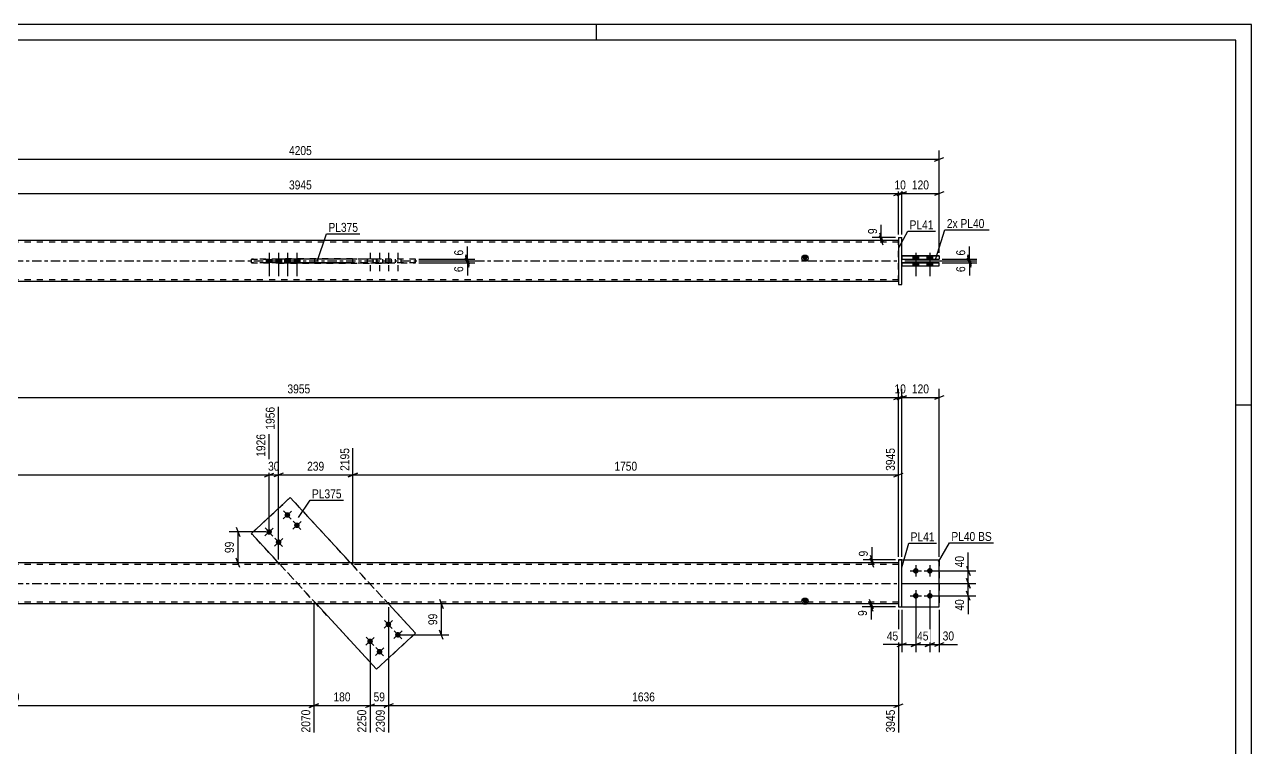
# Model space of a CAD drawing. Header units: millimetres. Extents: x 0 to 594, y 0 to 420.
# Drawn here: x 200.6 to 594, y 188.3 to 420 of the extents above; entities that cross this region are included whole.
import ezdxf

# ---------------------------------------------------------------- set-up
doc = ezdxf.new("R2010")
doc.units = ezdxf.units.MM
doc.linetypes.add('DXK_LINE_DOT2', pattern=[3.9198, 1.9599, -1.9599])
doc.linetypes.add('DXK_LINE_DOT3', pattern=[5.9187, 2.979, -0.9799, 0.9799, -0.9799])
doc.styles.add('Arial Narrow', font='ARIALN.TTF', dxfattribs={"height": 0.2})

# ---------------------------------------------------------------- blocks, each defined once
blk = doc.blocks.new('Unknown-582685345-1128')
at = {"color": 5, "linetype": 'Continuous'}
for p, q in [((594, 420), (0, 420)), ((384, 415), (384, 420)), ((594, 0), (594, 420)), ((589, 415), (5, 415)), ((589, 5), (589, 415)), ((594, 298), (589, 298))]:
    blk.add_line(p, q, dxfattribs=at)
blk = doc.blocks.new('Part-582685345-1681 - 1670')
at = {"color": 2, "linetype": 'Continuous'}
for p, q in [((285.79, 268.45), (273.3, 256.92)), ((285.79, 268.45), (285.79, 268.45)), ((305.11, 247.52), (285.79, 268.45)), ((281.98, 247.52), (273.3, 256.92)), ((273.3, 256.92), (273.3, 256.92)), ((313.47, 213.38), (294.15, 234.32)), ((325.96, 224.91), (317.28, 234.32)), ((313.47, 213.38), (325.96, 224.91)), ((325.96, 224.91), (325.96, 224.91)), ((313.47, 213.38), (313.47, 213.38))]:
    blk.add_line(p, q, dxfattribs=at)
at = {"color": 7, "linetype": 'DXK_LINE_DOT2'}
for p, q in [((273.3, 256.92), (285.79, 268.45)), ((325.96, 224.91), (285.79, 268.45)), ((313.47, 213.38), (273.3, 256.92)), ((294.15, 234.32), (281.98, 247.52)), ((317.28, 234.32), (305.11, 247.52)), ((325.96, 224.91), (313.47, 213.38))]:
    blk.add_line(p, q, dxfattribs=at)
blk = doc.blocks.new('Bolt-582685345-1673 - 1670')
at = {"linetype": 'Continuous'}
for points in [[(317.23, 228.64), (317.42, 228.62), (317.6, 228.56), (317.76, 228.47), (317.9, 228.34), (318.01, 228.19), (318.09, 228.02), (318.13, 227.83), (318.13, 227.65), (318.09, 227.46), (318.01, 227.29), (317.9, 227.14), (317.76, 227.01), (317.6, 226.92), (317.42, 226.86), (317.23, 226.84), (317.04, 226.86), (316.86, 226.92), (316.7, 227.01), (316.56, 227.14), (316.45, 227.29), (316.37, 227.46), (316.34, 227.65), (316.34, 227.83), (316.37, 228.02), (316.45, 228.19), (316.56, 228.34), (316.7, 228.47), (316.86, 228.56), (317.04, 228.62)], [(320.28, 225.33), (320.47, 225.31), (320.65, 225.25), (320.81, 225.16), (320.95, 225.03), (321.06, 224.88), (321.14, 224.71), (321.18, 224.53), (321.18, 224.34), (321.14, 224.15), (321.06, 223.98), (320.95, 223.83), (320.81, 223.7), (320.65, 223.61), (320.47, 223.55), (320.28, 223.53), (320.1, 223.55), (319.92, 223.61), (319.75, 223.7), (319.61, 223.83), (319.5, 223.98), (319.43, 224.15), (319.39, 224.34), (319.39, 224.53), (319.43, 224.71), (319.5, 224.88), (319.61, 225.03), (319.75, 225.16), (319.92, 225.25), (320.1, 225.31)], [(311.35, 223.21), (311.54, 223.19), (311.72, 223.14), (311.88, 223.04), (312.02, 222.92), (312.13, 222.76), (312.21, 222.59), (312.25, 222.41), (312.25, 222.22), (312.21, 222.04), (312.13, 221.86), (312.02, 221.71), (311.88, 221.59), (311.72, 221.49), (311.54, 221.43), (311.35, 221.41), (311.16, 221.43), (310.98, 221.49), (310.82, 221.59), (310.68, 221.71), (310.57, 221.86), (310.5, 222.04), (310.46, 222.22), (310.46, 222.41), (310.5, 222.59), (310.57, 222.76), (310.68, 222.92), (310.82, 223.04), (310.98, 223.14), (311.16, 223.19)], [(314.4, 219.91), (314.59, 219.89), (314.77, 219.83), (314.93, 219.74), (315.07, 219.61), (315.18, 219.46), (315.26, 219.29), (315.3, 219.1), (315.3, 218.91), (315.26, 218.73), (315.18, 218.56), (315.07, 218.4), (314.93, 218.28), (314.77, 218.18), (314.59, 218.13), (314.4, 218.11), (314.22, 218.13), (314.04, 218.18), (313.87, 218.28), (313.73, 218.4), (313.62, 218.56), (313.55, 218.73), (313.51, 218.91), (313.51, 219.1), (313.55, 219.29), (313.62, 219.46), (313.73, 219.61), (313.87, 219.74), (314.04, 219.83), (314.22, 219.89)]]:
    blk.add_hatch(color=1, dxfattribs=at).paths.add_polyline_path(points)
at = {"color": 1, "linetype": 'Continuous'}
for p, q in [((315.91, 226.52), (318.55, 228.96)), ((318.45, 226.42), (316.01, 229.06)), ((318.96, 223.21), (321.61, 225.65)), ((321.5, 223.11), (319.06, 225.75)), ((310.03, 221.09), (312.67, 223.54)), ((312.57, 220.99), (310.13, 223.64)), ((315.62, 217.68), (313.18, 220.33)), ((313.08, 217.79), (315.73, 220.23))]:
    blk.add_line(p, q, dxfattribs=at)
blk = doc.blocks.new('Bolt-582685345-1674 - 1670')
at = {"linetype": 'Continuous'}
for points in [[(284.86, 263.73), (285.05, 263.71), (285.22, 263.65), (285.39, 263.56), (285.53, 263.43), (285.64, 263.28), (285.71, 263.11), (285.75, 262.92), (285.75, 262.73), (285.71, 262.55), (285.64, 262.38), (285.53, 262.23), (285.39, 262.1), (285.22, 262.01), (285.05, 261.95), (284.86, 261.93), (284.67, 261.95), (284.49, 262.01), (284.33, 262.1), (284.19, 262.23), (284.08, 262.38), (284, 262.55), (283.96, 262.73), (283.96, 262.92), (284, 263.11), (284.08, 263.28), (284.19, 263.43), (284.33, 263.56), (284.49, 263.65), (284.67, 263.71)], [(287.91, 260.42), (288.1, 260.4), (288.28, 260.34), (288.44, 260.25), (288.58, 260.12), (288.69, 259.97), (288.77, 259.8), (288.8, 259.61), (288.8, 259.43), (288.77, 259.24), (288.69, 259.07), (288.58, 258.92), (288.44, 258.79), (288.28, 258.7), (288.1, 258.64), (287.91, 258.62), (287.72, 258.64), (287.54, 258.7), (287.38, 258.79), (287.24, 258.92), (287.13, 259.07), (287.05, 259.24), (287.01, 259.43), (287.01, 259.61), (287.05, 259.8), (287.13, 259.97), (287.24, 260.12), (287.38, 260.25), (287.54, 260.34), (287.72, 260.4)], [(278.98, 258.3), (279.17, 258.28), (279.34, 258.23), (279.51, 258.13), (279.65, 258.01), (279.76, 257.85), (279.83, 257.68), (279.87, 257.5), (279.87, 257.31), (279.83, 257.12), (279.76, 256.95), (279.65, 256.8), (279.51, 256.67), (279.34, 256.58), (279.17, 256.52), (278.98, 256.5), (278.79, 256.52), (278.61, 256.58), (278.45, 256.67), (278.31, 256.8), (278.2, 256.95), (278.12, 257.12), (278.08, 257.31), (278.08, 257.5), (278.12, 257.68), (278.2, 257.85), (278.31, 258.01), (278.45, 258.13), (278.61, 258.23), (278.79, 258.28)], [(282.03, 255), (282.22, 254.98), (282.4, 254.92), (282.56, 254.82), (282.7, 254.7), (282.81, 254.55), (282.89, 254.37), (282.92, 254.19), (282.92, 254), (282.89, 253.82), (282.81, 253.65), (282.7, 253.49), (282.56, 253.37), (282.4, 253.27), (282.22, 253.22), (282.03, 253.2), (281.84, 253.22), (281.66, 253.27), (281.5, 253.37), (281.36, 253.49), (281.25, 253.65), (281.17, 253.82), (281.13, 254), (281.13, 254.19), (281.17, 254.37), (281.25, 254.55), (281.36, 254.7), (281.5, 254.82), (281.66, 254.92), (281.84, 254.98)]]:
    blk.add_hatch(color=1, dxfattribs=at).paths.add_polyline_path(points)
at = {"color": 1, "linetype": 'Continuous'}
for p, q in [((286.18, 264.05), (283.54, 261.61)), ((283.64, 264.15), (286.08, 261.5)), ((289.23, 260.74), (286.59, 258.3)), ((286.69, 260.84), (289.13, 258.2)), ((280.3, 258.62), (277.66, 256.18)), ((277.76, 258.73), (280.2, 256.08)), ((283.35, 255.32), (280.71, 252.87)), ((280.81, 255.42), (283.25, 252.77))]:
    blk.add_line(p, q, dxfattribs=at)
blk = doc.blocks.new('Bolt-582685345-1676 - 1670')
at = {"linetype": 'Continuous'}
for points in [[(486.35, 245.82), (486.54, 245.8), (486.72, 245.74), (486.88, 245.65), (487.02, 245.52), (487.13, 245.37), (487.21, 245.2), (487.25, 245.01), (487.25, 244.82), (487.21, 244.64), (487.13, 244.47), (487.02, 244.32), (486.88, 244.19), (486.72, 244.1), (486.54, 244.04), (486.35, 244.02), (486.17, 244.04), (485.99, 244.1), (485.83, 244.19), (485.69, 244.32), (485.57, 244.47), (485.5, 244.64), (485.46, 244.82), (485.46, 245.01), (485.5, 245.2), (485.57, 245.37), (485.69, 245.52), (485.83, 245.65), (485.99, 245.74), (486.17, 245.8)], [(490.85, 245.82), (491.04, 245.8), (491.22, 245.74), (491.38, 245.65), (491.52, 245.52), (491.63, 245.37), (491.71, 245.2), (491.75, 245.01), (491.75, 244.82), (491.71, 244.64), (491.63, 244.47), (491.52, 244.32), (491.38, 244.19), (491.22, 244.1), (491.04, 244.04), (490.85, 244.02), (490.67, 244.04), (490.49, 244.1), (490.33, 244.19), (490.19, 244.32), (490.07, 244.47), (490, 244.64), (489.96, 244.82), (489.96, 245.01), (490, 245.2), (490.07, 245.37), (490.19, 245.52), (490.33, 245.65), (490.49, 245.74), (490.67, 245.8)], [(486.35, 237.82), (486.54, 237.8), (486.72, 237.74), (486.88, 237.65), (487.02, 237.52), (487.13, 237.37), (487.21, 237.2), (487.25, 237.01), (487.25, 236.82), (487.21, 236.64), (487.13, 236.47), (487.02, 236.32), (486.88, 236.19), (486.72, 236.1), (486.54, 236.04), (486.35, 236.02), (486.17, 236.04), (485.99, 236.1), (485.83, 236.19), (485.69, 236.32), (485.57, 236.47), (485.5, 236.64), (485.46, 236.82), (485.46, 237.01), (485.5, 237.2), (485.57, 237.37), (485.69, 237.52), (485.83, 237.65), (485.99, 237.74), (486.17, 237.8)], [(490.85, 237.82), (491.04, 237.8), (491.22, 237.74), (491.38, 237.65), (491.52, 237.52), (491.63, 237.37), (491.71, 237.2), (491.75, 237.01), (491.75, 236.82), (491.71, 236.64), (491.63, 236.47), (491.52, 236.32), (491.38, 236.19), (491.22, 236.1), (491.04, 236.04), (490.85, 236.02), (490.67, 236.04), (490.49, 236.1), (490.33, 236.19), (490.19, 236.32), (490.07, 236.47), (490, 236.64), (489.96, 236.82), (489.96, 237.01), (490, 237.2), (490.07, 237.37), (490.19, 237.52), (490.33, 237.65), (490.49, 237.74), (490.67, 237.8)]]:
    blk.add_hatch(color=1, dxfattribs=at).paths.add_polyline_path(points)
at = {"color": 1, "linetype": 'Continuous'}
for p, q in [((484.55, 244.92), (488.15, 244.92)), ((486.35, 246.72), (486.35, 243.12)), ((489.05, 244.92), (492.65, 244.92)), ((490.85, 246.72), (490.85, 243.12)), ((484.55, 236.92), (488.15, 236.92)), ((486.35, 238.72), (486.35, 235.12)), ((489.05, 236.92), (492.65, 236.92)), ((490.85, 238.72), (490.85, 235.12))]:
    blk.add_line(p, q, dxfattribs=at)
blk = doc.blocks.new('Part-582685345-1707 - 1670')
at = {"color": 2, "linetype": 'Continuous'}
for p, q in [((481.85, 248.42), (480.85, 248.42)), ((480.85, 248.42), (480.85, 233.42)), ((480.85, 248.42), (481.85, 248.42)), ((481.85, 233.42), (481.85, 248.42)), ((480.85, 233.42), (481.85, 233.42))]:
    blk.add_line(p, q, dxfattribs=at)
at = {"color": 7, "linetype": 'DXK_LINE_DOT2'}
for p, q in [((480.85, 248.42), (480.85, 248.42)), ((480.85, 248.42), (480.85, 248.42)), ((481.85, 248.42), (481.85, 248.42)), ((481.85, 248.42), (481.85, 248.42)), ((480.85, 233.42), (481.85, 233.42))]:
    blk.add_line(p, q, dxfattribs=at)
blk = doc.blocks.new('Part-582685345-1712 - 1670')
at = {"color": 7, "linetype": 'DXK_LINE_DOT2'}
for p, q in [((481.85, 248.42), (493.85, 248.42)), ((481.85, 233.42), (481.85, 248.42)), ((481.85, 248.42), (493.85, 248.42)), ((493.85, 248.42), (493.85, 248.42)), ((493.85, 248.42), (493.85, 233.42)), ((481.85, 233.42), (481.85, 233.42)), ((481.85, 233.42), (493.85, 233.42)), ((481.85, 233.42), (493.85, 233.42))]:
    blk.add_line(p, q, dxfattribs=at)
blk = doc.blocks.new('Part-582685345-1717 - 1670')
at = {"color": 2, "linetype": 'Continuous'}
for p, q in [((481.85, 248.42), (493.85, 248.42)), ((493.85, 248.42), (493.85, 248.42)), ((493.85, 233.42), (493.85, 248.42)), ((481.85, 233.42), (493.85, 233.42))]:
    blk.add_line(p, q, dxfattribs=at)
at = {"color": 7, "linetype": 'DXK_LINE_DOT2'}
for p, q in [((481.85, 248.42), (493.85, 248.42)), ((481.85, 233.42), (481.85, 248.42)), ((493.85, 248.42), (493.85, 248.42)), ((481.85, 233.42), (481.85, 233.42)), ((481.85, 233.42), (493.85, 233.42))]:
    blk.add_line(p, q, dxfattribs=at)
blk = doc.blocks.new('Part-582685345-1722 - 1670')
at = {"linetype": 'Continuous'}
blk.add_hatch(color=2, dxfattribs=at).paths.add_polyline_path([(450.85, 234.32), (450.05, 235.72), (451.65, 235.72)])
at = {"color": 2, "linetype": 'Continuous'}
for p, q in [((185.2, 247.52), (97.2, 247.52)), ((480.85, 247.52), (185.3, 247.52)), ((185.2, 234.32), (97.2, 234.32)), ((480.85, 234.32), (185.3, 234.32)), ((450.85, 234.32), (450.05, 235.72)), ((450.05, 235.72), (451.65, 235.72)), ((451.65, 235.72), (450.85, 234.32))]:
    blk.add_line(p, q, dxfattribs=at)
at = {"color": 7, "linetype": 'DXK_LINE_DOT2'}
for p, q in [((97.2, 234.32), (97.2, 247.52)), ((185.2, 246.92), (97.2, 246.92)), ((480.85, 246.92), (185.3, 246.92)), ((281.88, 247.52), (281.88, 246.92)), ((305.76, 247.52), (305.76, 246.92)), ((480.85, 247.52), (480.85, 234.32)), ((185.2, 234.92), (97.2, 234.92)), ((480.85, 234.92), (185.3, 234.92)), ((293.5, 234.32), (293.5, 234.92)), ((317.38, 234.32), (317.38, 234.92))]:
    blk.add_line(p, q, dxfattribs=at)
at = {"color": 7, "linetype": 'DXK_LINE_DOT3'}
for p, q in [((97.2, 240.92), (185.2, 240.92)), ((185.3, 240.92), (480.85, 240.92))]:
    blk.add_line(p, q, dxfattribs=at)
at = {"color": 2, "linetype": 'Continuous'}
blk.add_circle((450.85, 235.22), 1, dxfattribs=at)
blk = doc.blocks.new('Part-582685345-1416 - 1365')
at = {"color": 2, "linetype": 'Continuous'}
for p, q in [((493.85, 343.63), (481.85, 343.63)), ((481.85, 343.63), (481.85, 342.63)), ((481.85, 343.63), (493.85, 343.63)), ((481.85, 342.63), (493.85, 342.63)), ((493.85, 342.63), (493.85, 343.63))]:
    blk.add_line(p, q, dxfattribs=at)
at = {"color": 7, "linetype": 'DXK_LINE_DOT2'}
for p, q in [((481.85, 343.63), (481.85, 343.63)), ((481.85, 343.63), (481.85, 343.63)), ((481.85, 342.63), (493.85, 342.63)), ((493.85, 343.63), (493.85, 343.63)), ((493.85, 343.63), (493.85, 343.63))]:
    blk.add_line(p, q, dxfattribs=at)
blk = doc.blocks.new('Part-582685345-1401 - 1365')
at = {"linetype": 'Continuous'}
blk.add_hatch(color=2, dxfattribs=at).paths.add_polyline_path([(450.85, 344.23), (450.05, 345.63), (451.65, 345.63)])
at = {"color": 2, "linetype": 'Continuous'}
for p, q in [((185.2, 350.83), (97.2, 350.83)), ((480.85, 350.83), (185.3, 350.83)), ((281.88, 344.93), (305.76, 344.93)), ((281.88, 344.93), (281.88, 344.83)), ((281.88, 343.63), (281.88, 343.53)), ((281.88, 343.53), (281.88, 343.53)), ((305.76, 343.53), (281.88, 343.53)), ((293.5, 344.93), (293.5, 344.83)), ((293.5, 343.53), (293.5, 343.63)), ((305.76, 344.93), (305.76, 343.53)), ((450.85, 344.23), (450.05, 345.63)), ((450.05, 345.63), (451.65, 345.63)), ((451.65, 345.63), (450.85, 344.23)), ((185.2, 337.63), (97.2, 337.63)), ((480.85, 337.63), (185.3, 337.63))]:
    blk.add_line(p, q, dxfattribs=at)
at = {"color": 7, "linetype": 'DXK_LINE_DOT2'}
for p, q in [((97.2, 350.83), (97.2, 337.63)), ((185.2, 350.23), (97.2, 350.23)), ((480.85, 350.23), (185.3, 350.23)), ((480.85, 337.63), (480.85, 350.83)), ((305.76, 344.93), (281.88, 344.93)), ((281.88, 343.53), (281.88, 344.83)), ((281.88, 343.53), (305.76, 343.53)), ((293.5, 344.93), (293.5, 344.93)), ((293.5, 344.93), (293.5, 344.93)), ((293.5, 344.93), (317.38, 344.93)), ((293.5, 344.93), (317.38, 344.93)), ((293.5, 344.83), (293.5, 343.53)), ((317.38, 343.53), (293.5, 343.53)), ((293.5, 343.53), (293.5, 343.53)), ((293.5, 343.53), (317.38, 343.53)), ((317.38, 344.93), (317.38, 343.53)), ((185.2, 338.23), (97.2, 338.23)), ((480.85, 338.23), (185.3, 338.23))]:
    blk.add_line(p, q, dxfattribs=at)
at = {"color": 7, "linetype": 'DXK_LINE_DOT3'}
for p, q in [((97.2, 344.23), (185.2, 344.23)), ((185.3, 344.23), (480.85, 344.23))]:
    blk.add_line(p, q, dxfattribs=at)
at = {"color": 2, "linetype": 'Continuous'}
blk.add_circle((450.85, 345.13), 1, dxfattribs=at)
blk = doc.blocks.new('Bolt-582685345-1369 - 1365')
at = {"color": 1, "linetype": 'DXK_LINE_DOT2'}
for p, q in [((311.35, 346.83), (311.35, 339.33)), ((314.4, 346.83), (314.4, 339.33)), ((317.23, 346.83), (317.23, 339.33)), ((320.28, 346.83), (320.28, 339.33)), ((310.45, 344.83), (310.45, 343.63)), ((312.25, 344.83), (312.25, 343.63)), ((313.5, 344.83), (313.5, 343.63)), ((315.3, 344.83), (315.3, 343.63)), ((316.33, 344.83), (316.33, 343.63)), ((318.13, 344.83), (318.13, 343.63)), ((319.38, 344.83), (319.38, 343.63)), ((321.18, 344.83), (321.18, 343.63))]:
    blk.add_line(p, q, dxfattribs=at)
blk = doc.blocks.new('Bolt-582685345-1370 - 1365')
at = {"linetype": 'Continuous'}
for points in [[(279.88, 344.83), (278.08, 344.83), (278.08, 343.63), (279.88, 343.63)], [(282.93, 344.83), (281.13, 344.83), (281.13, 343.63), (282.93, 343.63)], [(285.76, 344.83), (283.96, 344.83), (283.96, 343.63), (285.76, 343.63)], [(288.81, 344.83), (287.01, 344.83), (287.01, 343.63), (288.81, 343.63)]]:
    blk.add_hatch(color=1, dxfattribs=at).paths.add_polyline_path(points)
at = {"color": 1, "linetype": 'Continuous'}
for p, q in [((278.98, 346.83), (278.98, 339.33)), ((282.03, 346.83), (282.03, 339.33)), ((284.86, 346.83), (284.86, 339.33)), ((287.91, 346.83), (287.91, 339.33)), ((278.08, 344.83), (278.08, 343.63)), ((279.88, 344.83), (279.88, 343.63)), ((281.13, 344.83), (281.13, 343.63)), ((282.93, 344.83), (282.93, 343.63)), ((283.96, 344.83), (283.96, 343.63)), ((285.76, 344.83), (285.76, 343.63)), ((287.01, 344.83), (287.01, 343.63)), ((288.81, 344.83), (288.81, 343.63))]:
    blk.add_line(p, q, dxfattribs=at)
blk = doc.blocks.new('Part-582685345-1421 - 1365')
at = {"color": 2, "linetype": 'Continuous'}
for p, q in [((493.85, 345.83), (481.85, 345.83)), ((481.85, 345.83), (493.85, 345.83)), ((481.85, 345.83), (481.85, 344.83)), ((481.85, 344.83), (493.85, 344.83)), ((493.85, 345.83), (493.85, 344.83))]:
    blk.add_line(p, q, dxfattribs=at)
at = {"color": 7, "linetype": 'DXK_LINE_DOT2'}
for p, q in [((481.85, 345.83), (481.85, 345.83)), ((481.85, 345.83), (481.85, 345.83)), ((481.85, 344.83), (493.85, 344.83)), ((493.85, 345.83), (493.85, 345.83)), ((493.85, 345.83), (493.85, 345.83))]:
    blk.add_line(p, q, dxfattribs=at)
blk = doc.blocks.new('Part-582685345-1436 - 1365')
at = {"color": 2, "linetype": 'Continuous'}
for p, q in [((480.85, 351.73), (480.85, 336.73)), ((480.85, 351.73), (481.85, 351.73)), ((480.85, 351.73), (481.85, 351.73)), ((481.85, 336.73), (481.85, 351.73)), ((480.85, 336.73), (481.85, 336.73))]:
    blk.add_line(p, q, dxfattribs=at)
at = {"color": 7, "linetype": 'DXK_LINE_DOT2'}
for p, q in [((480.85, 351.73), (480.85, 351.73)), ((480.85, 351.73), (480.85, 351.73)), ((481.85, 351.73), (481.85, 351.73)), ((480.85, 336.73), (481.85, 336.73)), ((481.85, 336.73), (481.85, 336.73))]:
    blk.add_line(p, q, dxfattribs=at)
blk = doc.blocks.new('Part-582685345-1462 - 1365')
at = {"color": 2, "linetype": 'Continuous'}
for p, q in [((273.3, 343.63), (273.3, 344.83)), ((285.79, 343.63), (285.79, 344.83)), ((305.76, 344.83), (285.79, 344.83)), ((305.76, 344.83), (285.79, 344.83)), ((305.76, 343.63), (285.79, 343.63))]:
    blk.add_line(p, q, dxfattribs=at)
at = {"color": 7, "linetype": 'DXK_LINE_DOT2'}
for p, q in [((285.79, 344.83), (273.3, 344.83)), ((273.3, 344.83), (285.79, 344.83)), ((273.3, 343.63), (313.47, 343.63)), ((285.79, 343.63), (273.3, 343.63)), ((325.96, 344.83), (305.76, 344.83)), ((313.47, 344.83), (305.76, 344.83)), ((325.96, 343.63), (305.76, 343.63)), ((313.47, 343.63), (313.47, 344.83)), ((325.96, 344.83), (313.47, 344.83)), ((313.47, 343.63), (325.96, 343.63)), ((325.96, 343.63), (325.96, 344.83))]:
    blk.add_line(p, q, dxfattribs=at)
blk = doc.blocks.new('Bolt-582685345-1464 - 1365')
at = {"linetype": 'Continuous'}
for points in [[(487.25, 345.83), (485.45, 345.83), (485.45, 344.83), (487.25, 344.83)], [(487.25, 345.83), (485.45, 345.83), (485.45, 344.83), (487.25, 344.83)], [(487.25, 343.63), (485.45, 343.63), (485.45, 342.63), (487.25, 342.63)], [(487.25, 343.63), (485.45, 343.63), (485.45, 342.63), (487.25, 342.63)], [(491.75, 345.83), (489.95, 345.83), (489.95, 344.83), (491.75, 344.83)], [(491.75, 345.83), (489.95, 345.83), (489.95, 344.83), (491.75, 344.83)], [(491.75, 343.63), (489.95, 343.63), (489.95, 342.63), (491.75, 342.63)], [(491.75, 343.63), (489.95, 343.63), (489.95, 342.63), (491.75, 342.63)]]:
    blk.add_hatch(color=1, dxfattribs=at).paths.add_polyline_path(points)
at = {"color": 1, "linetype": 'Continuous'}
for p, q in [((486.35, 346.83), (486.35, 339.33)), ((486.35, 346.83), (486.35, 339.33)), ((490.85, 346.83), (490.85, 339.33)), ((490.85, 346.83), (490.85, 339.33)), ((485.45, 345.83), (485.45, 344.83)), ((485.45, 345.83), (485.45, 344.83)), ((485.45, 343.63), (485.45, 342.63)), ((485.45, 343.63), (485.45, 342.63)), ((487.25, 345.83), (487.25, 344.83)), ((487.25, 345.83), (487.25, 344.83)), ((487.25, 343.63), (487.25, 342.63)), ((487.25, 343.63), (487.25, 342.63)), ((489.95, 345.83), (489.95, 344.83)), ((489.95, 345.83), (489.95, 344.83)), ((489.95, 343.63), (489.95, 342.63)), ((489.95, 343.63), (489.95, 342.63)), ((491.75, 345.83), (491.75, 344.83)), ((491.75, 345.83), (491.75, 344.83)), ((491.75, 343.63), (491.75, 342.63)), ((491.75, 343.63), (491.75, 342.63))]:
    blk.add_line(p, q, dxfattribs=at)
blk = doc.blocks.new('StraightDimension-582685345-1922 - 1670')
at = {"color": 7, "linetype": 'Continuous'}
for p, q in [((490.85, 235.92), (490.85, 218.87)), ((493.85, 232.42), (493.85, 218.87)), ((489.35, 220.67), (492.35, 221.87)), ((490.85, 221.27), (493.85, 221.27)), ((495.35, 221.87), (492.35, 220.67))]:
    blk.add_line(p, q, dxfattribs=at)
at = {"color": 0}
blk.add_wipeout([(499.24, 222.02), (499.24, 226.22), (494.38, 226.22), (494.38, 222.02)], dxfattribs=at)
at = {"color": 7, "linetype": 'Continuous'}
blk.add_line((493.85, 221.27), (499.76, 221.27), dxfattribs=at)
blk.add_line((493.85, 221.27), (499.76, 221.27), dxfattribs=at)
at = {"color": 3, "style": 'Arial Narrow'}
blk.add_text('30', height=2.863, dxfattribs=at).set_placement((494.98, 222.62))
blk = doc.blocks.new('StraightDimension-582685345-2014 - 1670')
at = {"color": 7, "linetype": 'Continuous'}
for p, q in [((277.98, 257.4), (266.17, 257.4)), ((268.42, 258.9), (269.62, 255.9)), ((269.02, 247.52), (269.02, 257.4)), ((269.62, 246.02), (268.42, 249.02)), ((338.52, 247.52), (266.17, 247.52))]:
    blk.add_line(p, q, dxfattribs=at)
at = {"color": 0}
blk.add_wipeout([(268.27, 254.89), (264.07, 254.89), (264.07, 250.03), (268.27, 250.03)], dxfattribs=at)
at = {"color": 3, "style": 'Arial Narrow'}
blk.add_text('99', height=2.863, rotation=90.0002, dxfattribs=at).set_placement((267.67, 250.63))
blk = doc.blocks.new('StraightDimension-582685345-1841 - 1670')
at = {"color": 7, "linetype": 'Continuous'}
for p, q in [((317.28, 233.32), (317.28, 193.13)), ((311.35, 221.31), (311.35, 193.13)), ((309.85, 201.14), (312.85, 202.34)), ((311.35, 201.74), (317.28, 201.74)), ((318.78, 202.34), (315.78, 201.14))]:
    blk.add_line(p, q, dxfattribs=at)
at = {"color": 0}
blk.add_wipeout([(316.75, 202.49), (316.75, 206.69), (311.89, 206.69), (311.89, 202.49)], dxfattribs=at)
at = {"color": 3, "style": 'Arial Narrow'}
blk.add_text('59', height=2.863, dxfattribs=at).set_placement((312.49, 203.09))
at = {"color": 0, "linetype": 'Continuous'}
blk.add_wipeout([(316.68, 201.04), (312.48, 201.04), (312.48, 192.53), (316.68, 192.53)], dxfattribs=at)
at = {"color": 3, "linetype": 'Continuous', "style": 'Arial Narrow'}
blk.add_text('2309', height=2.863, rotation=90.0002, dxfattribs=at).set_placement((316.08, 193.13))
blk = doc.blocks.new('StraightDimension-582685345-1855 - 1670')
at = {"color": 7, "linetype": 'Continuous'}
for p, q in [((317.28, 233.32), (317.28, 193.13)), ((480.85, 232.42), (480.85, 193.13)), ((318.78, 202.34), (315.78, 201.14)), ((317.28, 201.74), (480.85, 201.74)), ((479.35, 201.14), (482.35, 202.34))]:
    blk.add_line(p, q, dxfattribs=at)
at = {"color": 0}
blk.add_wipeout([(403.33, 202.49), (403.33, 206.69), (394.81, 206.69), (394.81, 202.49)], dxfattribs=at)
at = {"color": 0, "linetype": 'Continuous'}
blk.add_wipeout([(480.25, 201.04), (476.05, 201.04), (476.05, 192.53), (480.25, 192.53)], dxfattribs=at)
at = {"color": 3, "style": 'Arial Narrow'}
blk.add_text('1636', height=2.863, dxfattribs=at).set_placement((395.41, 203.09))
at = {"color": 3, "linetype": 'Continuous', "style": 'Arial Narrow'}
blk.add_text('3945', height=2.863, rotation=90.0002, dxfattribs=at).set_placement((479.65, 193.13))
blk = doc.blocks.new('StraightDimension-582685345-2045 - 1670')
at = {"color": 7, "linetype": 'Continuous'}
for p, q in [((480.85, 249.42), (480.85, 303.3)), ((481.85, 249.42), (481.85, 303.3)), ((479.35, 299.85), (482.35, 301.05)), ((483.35, 301.05), (480.35, 299.85)), ((480.85, 300.45), (481.85, 300.45))]:
    blk.add_line(p, q, dxfattribs=at)
at = {"color": 0}
blk.add_wipeout([(483.78, 301.2), (483.78, 305.4), (478.93, 305.4), (478.93, 301.2)], dxfattribs=at)
at = {"color": 3, "style": 'Arial Narrow'}
blk.add_text('10', height=2.863, dxfattribs=at).set_placement((479.53, 301.8))
blk = doc.blocks.new('StraightDimension-582685345-1793 - 1670')
at = {"color": 7, "linetype": 'Continuous'}
for p, q in [((305.88, 247.68), (305.88, 284.28)), ((480.85, 249.42), (480.85, 284.28)), ((307.38, 276.27), (304.38, 275.07)), ((305.88, 275.67), (480.85, 275.67)), ((479.35, 275.07), (482.35, 276.27))]:
    blk.add_line(p, q, dxfattribs=at)
at = {"color": 0, "linetype": 'Continuous'}
blk.add_wipeout([(480.25, 284.88), (476.05, 284.88), (476.05, 276.37), (480.25, 276.37)], dxfattribs=at)
at = {"color": 0}
blk.add_wipeout([(397.62, 276.42), (397.62, 280.62), (389.11, 280.62), (389.11, 276.42)], dxfattribs=at)
at = {"color": 3, "linetype": 'Continuous', "style": 'Arial Narrow'}
blk.add_text('3945', height=2.863, rotation=90.0002, dxfattribs=at).set_placement((479.65, 276.97))
at = {"color": 3, "style": 'Arial Narrow'}
blk.add_text('1750', height=2.863, dxfattribs=at).set_placement((389.71, 277.02))
blk = doc.blocks.new('StraightDimension-582685345-1751 - 1670')
at = {"color": 7, "linetype": 'Continuous'}
for p, q in [((278.98, 258.4), (278.98, 288.78)), ((98.7, 276.27), (95.7, 275.07)), ((97.2, 248.52), (97.2, 278.8)), ((97.2, 275.67), (278.98, 275.67)), ((277.48, 275.07), (280.48, 276.27))]:
    blk.add_line(p, q, dxfattribs=at)
at = {"color": 0, "linetype": 'Continuous'}
for points in [[(278.38, 289.38), (274.18, 289.38), (274.18, 280.87), (278.38, 280.87)], [(96.6, 279.4), (92.4, 279.4), (92.4, 276.37), (96.6, 276.37)]]:
    blk.add_wipeout(points, dxfattribs=at)
at = {"color": 0}
blk.add_wipeout([(192.34, 276.42), (192.34, 280.62), (183.83, 280.62), (183.83, 276.42)], dxfattribs=at)
at = {"color": 3, "linetype": 'Continuous', "style": 'Arial Narrow'}
for s, height, p in [('1926', 2.863, (277.78, 281.47)), ('0', 2.86, (96, 276.97))]:
    blk.add_text(s, height=height, rotation=90.0002, dxfattribs=at).set_placement(p)
at = {"color": 3, "style": 'Arial Narrow'}
blk.add_text('1926', height=2.863, dxfattribs=at).set_placement((184.43, 277.02))
blk = doc.blocks.new('StraightDimension-582685345-1761 - 1670')
at = {"color": 7, "linetype": 'Continuous'}
for p, q in [((281.98, 248.52), (281.98, 297.48)), ((278.98, 258.4), (278.98, 288.78)), ((277.48, 275.07), (280.48, 276.27)), ((278.98, 275.67), (281.98, 275.67)), ((283.48, 276.27), (280.48, 275.07))]:
    blk.add_line(p, q, dxfattribs=at)
at = {"color": 0, "linetype": 'Continuous'}
blk.add_wipeout([(281.38, 298.08), (277.18, 298.08), (277.18, 289.57), (281.38, 289.57)], dxfattribs=at)
at = {"color": 0}
blk.add_wipeout([(282.91, 276.42), (282.91, 280.62), (278.05, 280.62), (278.05, 276.42)], dxfattribs=at)
at = {"color": 3, "linetype": 'Continuous', "style": 'Arial Narrow'}
blk.add_text('1956', height=2.863, rotation=90.0002, dxfattribs=at).set_placement((280.78, 290.17))
at = {"color": 3, "style": 'Arial Narrow'}
blk.add_text('30', height=2.863, dxfattribs=at).set_placement((278.65, 277.02))
blk = doc.blocks.new('StraightDimension-582685345-1777 - 1670')
at = {"color": 7, "linetype": 'Continuous'}
for p, q in [((281.98, 248.52), (281.98, 297.48)), ((305.88, 247.68), (305.88, 284.28)), ((283.48, 276.27), (280.48, 275.07)), ((281.98, 275.67), (305.88, 275.67)), ((304.38, 275.07), (307.38, 276.27))]:
    blk.add_line(p, q, dxfattribs=at)
at = {"color": 0, "linetype": 'Continuous'}
blk.add_wipeout([(305.28, 284.88), (301.08, 284.88), (301.08, 276.37), (305.28, 276.37)], dxfattribs=at)
at = {"color": 0}
blk.add_wipeout([(297.27, 276.42), (297.27, 280.62), (290.58, 280.62), (290.58, 276.42)], dxfattribs=at)
at = {"color": 3, "linetype": 'Continuous', "style": 'Arial Narrow'}
blk.add_text('2195', height=2.863, rotation=90.0002, dxfattribs=at).set_placement((304.68, 276.97))
at = {"color": 3, "style": 'Arial Narrow'}
blk.add_text('239', height=2.863, dxfattribs=at).set_placement((291.18, 277.02))
blk = doc.blocks.new('StraightDimension-582685345-1827 - 1670')
at = {"color": 7, "linetype": 'Continuous'}
for p, q in [((97.2, 232.42), (97.2, 198.61)), ((293.38, 234.15), (293.38, 193.13)), ((98.7, 202.34), (95.7, 201.14)), ((97.2, 201.74), (293.38, 201.74)), ((291.88, 201.14), (294.88, 202.34))]:
    blk.add_line(p, q, dxfattribs=at)
at = {"color": 0}
blk.add_wipeout([(199.55, 202.49), (199.55, 206.69), (191.03, 206.69), (191.03, 202.49)], dxfattribs=at)
at = {"color": 0, "linetype": 'Continuous'}
for points in [[(96.6, 201.04), (92.4, 201.04), (92.4, 198.01), (96.6, 198.01)], [(292.78, 201.04), (288.58, 201.04), (288.58, 192.53), (292.78, 192.53)]]:
    blk.add_wipeout(points, dxfattribs=at)
at = {"color": 3, "style": 'Arial Narrow'}
blk.add_text('2070', height=2.863, dxfattribs=at).set_placement((191.63, 203.09))
at = {"color": 3, "linetype": 'Continuous', "style": 'Arial Narrow'}
for s, height, p in [('0', 2.86, (96, 198.61)), ('2070', 2.863, (292.18, 193.13))]:
    blk.add_text(s, height=height, rotation=90.0002, dxfattribs=at).set_placement(p)
blk = doc.blocks.new('StraightDimension-582685345-1833 - 1670')
at = {"color": 7, "linetype": 'Continuous'}
for p, q in [((293.38, 234.15), (293.38, 193.13)), ((311.35, 221.31), (311.35, 193.13)), ((294.88, 202.34), (291.88, 201.14)), ((293.38, 201.74), (311.35, 201.74)), ((309.85, 201.14), (312.85, 202.34))]:
    blk.add_line(p, q, dxfattribs=at)
at = {"color": 0}
blk.add_wipeout([(305.71, 202.49), (305.71, 206.69), (299.02, 206.69), (299.02, 202.49)], dxfattribs=at)
at = {"color": 3, "style": 'Arial Narrow'}
blk.add_text('180', height=2.863, dxfattribs=at).set_placement((299.62, 203.09))
at = {"color": 0, "linetype": 'Continuous'}
blk.add_wipeout([(310.75, 201.04), (306.55, 201.04), (306.55, 192.53), (310.75, 192.53)], dxfattribs=at)
at = {"color": 3, "linetype": 'Continuous', "style": 'Arial Narrow'}
blk.add_text('2250', height=2.863, rotation=90.0002, dxfattribs=at).set_placement((310.15, 193.13))
blk = doc.blocks.new('StraightDimension-582685345-1913 - 1670')
at = {"color": 7, "linetype": 'Continuous'}
for p, q in [((479.85, 234.32), (469.2, 234.32)), ((479.85, 233.42), (469.2, 233.42)), ((471.45, 235.82), (472.65, 232.82)), ((472.65, 231.92), (471.45, 234.92)), ((472.05, 233.42), (472.05, 234.32))]:
    blk.add_line(p, q, dxfattribs=at)
at = {"color": 0}
blk.add_wipeout([(471.3, 232.89), (467.1, 232.89), (467.1, 229.86), (471.3, 229.86)], dxfattribs=at)
at = {"color": 7, "linetype": 'Continuous'}
blk.add_line((472.05, 233.42), (472.05, 229.34), dxfattribs=at)
blk.add_line((472.05, 233.42), (472.05, 229.34), dxfattribs=at)
at = {"color": 3, "style": 'Arial Narrow'}
blk.add_text('9', height=2.86, rotation=90.0002, dxfattribs=at).set_placement((470.7, 230.46))
blk = doc.blocks.new('StraightDimension-582685345-1935 - 1670')
at = {"color": 7, "linetype": 'Continuous'}
for p, q in [((486.35, 235.92), (486.35, 218.87)), ((490.85, 235.92), (490.85, 218.87)), ((484.85, 220.67), (487.85, 221.87)), ((486.35, 221.27), (490.85, 221.27)), ((492.35, 221.87), (489.35, 220.67))]:
    blk.add_line(p, q, dxfattribs=at)
at = {"color": 0}
blk.add_wipeout([(491.03, 222.02), (491.03, 226.22), (486.18, 226.22), (486.18, 222.02)], dxfattribs=at)
at = {"color": 3, "style": 'Arial Narrow'}
blk.add_text('45', height=2.863, dxfattribs=at).set_placement((486.78, 222.62))
blk = doc.blocks.new('StraightDimension-582685345-1945 - 1670')
at = {"color": 7, "linetype": 'Continuous'}
for p, q in [((481.85, 232.42), (481.85, 218.87)), ((486.35, 235.92), (486.35, 218.87)), ((480.35, 220.67), (483.35, 221.87)), ((481.85, 221.27), (486.35, 221.27)), ((487.85, 221.87), (484.85, 220.67))]:
    blk.add_line(p, q, dxfattribs=at)
at = {"color": 0}
blk.add_wipeout([(481.33, 222.02), (481.33, 226.22), (476.47, 226.22), (476.47, 222.02)], dxfattribs=at)
at = {"color": 7, "linetype": 'Continuous'}
blk.add_line((481.85, 221.27), (475.95, 221.27), dxfattribs=at)
blk.add_line((481.85, 221.27), (475.95, 221.27), dxfattribs=at)
at = {"color": 3, "style": 'Arial Narrow'}
blk.add_text('45', height=2.863, dxfattribs=at).set_placement((477.07, 222.62))
blk = doc.blocks.new('StraightDimension-582685345-1976 - 1670')
at = {"color": 7, "linetype": 'Continuous'}
for p, q in [((399.07, 234.32), (331.4, 234.32)), ((333.65, 235.82), (334.85, 232.82)), ((334.25, 224.43), (334.25, 234.32)), ((321.28, 224.43), (336.65, 224.43)), ((334.85, 222.93), (333.65, 225.93))]:
    blk.add_line(p, q, dxfattribs=at)
at = {"color": 0}
blk.add_wipeout([(333.5, 231.8), (329.3, 231.8), (329.3, 226.95), (333.5, 226.95)], dxfattribs=at)
at = {"color": 3, "style": 'Arial Narrow'}
blk.add_text('99', height=2.863, rotation=90.0002, dxfattribs=at).set_placement((332.9, 227.55))
blk = doc.blocks.new('StraightDimension-582685345-1987 - 1670')
at = {"color": 7, "linetype": 'Continuous'}
for p, q in [((491.85, 244.92), (505.57, 244.92)), ((502.57, 246.42), (503.77, 243.42)), ((503.17, 240.92), (503.17, 244.92)), ((481.85, 240.92), (505.57, 240.92)), ((503.77, 239.42), (502.57, 242.42))]:
    blk.add_line(p, q, dxfattribs=at)
at = {"color": 0}
blk.add_wipeout([(502.42, 250.3), (498.22, 250.3), (498.22, 245.44), (502.42, 245.44)], dxfattribs=at)
at = {"color": 7, "linetype": 'Continuous'}
blk.add_line((503.17, 244.92), (503.17, 250.82), dxfattribs=at)
blk.add_line((503.17, 244.92), (503.17, 250.82), dxfattribs=at)
at = {"color": 3, "style": 'Arial Narrow'}
blk.add_text('40', height=2.863, rotation=90.0002, dxfattribs=at).set_placement((501.82, 246.04))
blk = doc.blocks.new('StraightDimension-582685345-2000 - 1670')
at = {"color": 7, "linetype": 'Continuous'}
for p, q in [((481.85, 240.92), (505.57, 240.92)), ((502.57, 242.42), (503.77, 239.42)), ((503.17, 236.92), (503.17, 240.92)), ((491.85, 236.92), (505.57, 236.92)), ((503.77, 235.42), (502.57, 238.42))]:
    blk.add_line(p, q, dxfattribs=at)
at = {"color": 0}
blk.add_wipeout([(502.42, 236.39), (498.22, 236.39), (498.22, 231.54), (502.42, 231.54)], dxfattribs=at)
at = {"color": 7, "linetype": 'Continuous'}
blk.add_line((503.17, 236.92), (503.17, 231.01), dxfattribs=at)
blk.add_line((503.17, 236.92), (503.17, 231.01), dxfattribs=at)
at = {"color": 3, "style": 'Arial Narrow'}
blk.add_text('40', height=2.863, rotation=90.0002, dxfattribs=at).set_placement((501.82, 232.14))
blk = doc.blocks.new('StraightDimension-582685345-2022 - 1670')
at = {"color": 7, "linetype": 'Continuous'}
for p, q in [((479.85, 248.42), (469.47, 248.42)), ((471.72, 249.92), (472.92, 246.92)), ((472.92, 246.02), (471.72, 249.02)), ((472.32, 247.52), (472.32, 248.42)), ((479.85, 247.52), (469.47, 247.52))]:
    blk.add_line(p, q, dxfattribs=at)
at = {"color": 0}
blk.add_wipeout([(471.57, 251.97), (467.37, 251.97), (467.37, 248.94), (471.57, 248.94)], dxfattribs=at)
at = {"color": 7, "linetype": 'Continuous'}
blk.add_line((472.32, 248.42), (472.32, 252.49), dxfattribs=at)
blk.add_line((472.32, 248.42), (472.32, 252.49), dxfattribs=at)
at = {"color": 3, "style": 'Arial Narrow'}
blk.add_text('9', height=2.86, rotation=90.0002, dxfattribs=at).set_placement((470.97, 249.54))
blk = doc.blocks.new('StraightDimension-582685345-2029 - 1670')
at = {"color": 7, "linetype": 'Continuous'}
for p, q in [((481.85, 249.42), (481.85, 303.3)), ((493.85, 249.42), (493.85, 303.3)), ((480.35, 299.85), (483.35, 301.05)), ((481.85, 300.45), (493.85, 300.45)), ((495.35, 301.05), (492.35, 299.85))]:
    blk.add_line(p, q, dxfattribs=at)
at = {"color": 0}
blk.add_wipeout([(491.2, 301.2), (491.2, 305.4), (484.51, 305.4), (484.51, 301.2)], dxfattribs=at)
at = {"color": 3, "style": 'Arial Narrow'}
blk.add_text('120', height=2.863, dxfattribs=at).set_placement((485.11, 301.8))
blk = doc.blocks.new('StraightDimension-582685345-2056 - 1670')
at = {"color": 7, "linetype": 'Continuous'}
for p, q in [((96.2, 249.42), (96.2, 303.3)), ((480.85, 249.42), (480.85, 303.3)), ((97.7, 301.05), (94.7, 299.85)), ((96.2, 300.45), (480.85, 300.45)), ((479.35, 299.85), (482.35, 301.05))]:
    blk.add_line(p, q, dxfattribs=at)
at = {"color": 0}
blk.add_wipeout([(292.78, 301.2), (292.78, 305.4), (284.27, 305.4), (284.27, 301.2)], dxfattribs=at)
at = {"color": 3, "style": 'Arial Narrow'}
blk.add_text('3955', height=2.863, dxfattribs=at).set_placement((284.87, 301.8))
blk = doc.blocks.new('StraightDimension-582685345-1496 - 1365')
at = {"color": 7, "linetype": 'Continuous'}
for p, q in [((493.85, 346.83), (493.85, 379.68)), ((84.2, 376.83), (493.85, 376.83)), ((492.35, 376.23), (495.35, 377.43))]:
    blk.add_line(p, q, dxfattribs=at)
at = {"color": 0}
blk.add_wipeout([(293.28, 377.58), (293.28, 381.78), (284.77, 381.78), (284.77, 377.58)], dxfattribs=at)
at = {"color": 3, "style": 'Arial Narrow'}
blk.add_text('4205', height=2.863, dxfattribs=at).set_placement((285.37, 378.18))
blk = doc.blocks.new('StraightDimension-582685345-1527 - 1365')
at = {"color": 7, "linetype": 'Continuous'}
for p, q in [((98.7, 366.42), (95.7, 365.22)), ((97.2, 352.73), (97.2, 368.67)), ((479.35, 365.22), (482.35, 366.42)), ((480.85, 352.73), (480.85, 368.67)), ((97.2, 365.82), (480.85, 365.82))]:
    blk.add_line(p, q, dxfattribs=at)
at = {"color": 0}
blk.add_wipeout([(293.28, 366.57), (293.28, 370.77), (284.77, 370.77), (284.77, 366.57)], dxfattribs=at)
at = {"color": 3, "style": 'Arial Narrow'}
blk.add_text('3945', height=2.863, dxfattribs=at).set_placement((285.37, 367.17))
blk = doc.blocks.new('StraightDimension-582685345-1486 - 1365')
at = {"color": 7, "linetype": 'Continuous'}
for p, q in [((341.97, 346.33), (343.17, 343.33)), ((326.96, 344.83), (344.97, 344.83)), ((326.96, 344.23), (344.97, 344.23)), ((343.17, 342.73), (341.97, 345.73)), ((342.57, 344.23), (342.57, 344.83))]:
    blk.add_line(p, q, dxfattribs=at)
at = {"color": 0}
blk.add_wipeout([(341.82, 348.39), (337.62, 348.39), (337.62, 345.36), (341.82, 345.36)], dxfattribs=at)
at = {"color": 7, "linetype": 'Continuous'}
blk.add_line((342.57, 344.83), (342.57, 348.91), dxfattribs=at)
blk.add_line((342.57, 344.83), (342.57, 348.91), dxfattribs=at)
at = {"color": 3, "style": 'Arial Narrow'}
blk.add_text('6', height=2.86, rotation=90.0002, dxfattribs=at).set_placement((341.22, 345.96))
blk = doc.blocks.new('StraightDimension-582685345-1490 - 1365')
at = {"color": 7, "linetype": 'Continuous'}
for p, q in [((326.96, 344.23), (344.97, 344.23)), ((326.96, 343.63), (344.97, 343.63)), ((341.97, 345.73), (343.17, 342.73)), ((343.17, 342.13), (341.97, 345.13)), ((342.57, 343.63), (342.57, 344.23))]:
    blk.add_line(p, q, dxfattribs=at)
at = {"color": 0}
blk.add_wipeout([(341.82, 343.11), (337.62, 343.11), (337.62, 340.08), (341.82, 340.08)], dxfattribs=at)
at = {"color": 7, "linetype": 'Continuous'}
blk.add_line((342.57, 343.63), (342.57, 339.55), dxfattribs=at)
blk.add_line((342.57, 343.63), (342.57, 339.55), dxfattribs=at)
at = {"color": 3, "style": 'Arial Narrow'}
blk.add_text('6', height=2.86, rotation=90.0002, dxfattribs=at).set_placement((341.22, 340.68))
blk = doc.blocks.new('StraightDimension-582685345-1507 - 1365')
at = {"color": 7, "linetype": 'Continuous'}
for p, q in [((480.35, 365.22), (483.35, 366.42)), ((481.85, 352.73), (481.85, 368.67)), ((495.35, 366.42), (492.35, 365.22)), ((493.85, 346.83), (493.85, 368.67)), ((481.85, 365.82), (493.85, 365.82))]:
    blk.add_line(p, q, dxfattribs=at)
at = {"color": 0}
blk.add_wipeout([(491.2, 366.57), (491.2, 370.77), (484.51, 370.77), (484.51, 366.57)], dxfattribs=at)
at = {"color": 3, "style": 'Arial Narrow'}
blk.add_text('120', height=2.863, dxfattribs=at).set_placement((485.11, 367.17))
blk = doc.blocks.new('StraightDimension-582685345-1517 - 1365')
at = {"color": 7, "linetype": 'Continuous'}
for p, q in [((479.35, 365.22), (482.35, 366.42)), ((483.35, 366.42), (480.35, 365.22)), ((480.85, 352.73), (480.85, 368.67)), ((481.85, 352.73), (481.85, 368.67)), ((480.85, 365.82), (481.85, 365.82))]:
    blk.add_line(p, q, dxfattribs=at)
at = {"color": 0}
blk.add_wipeout([(483.78, 366.57), (483.78, 370.77), (478.93, 370.77), (478.93, 366.57)], dxfattribs=at)
at = {"color": 3, "style": 'Arial Narrow'}
blk.add_text('10', height=2.863, dxfattribs=at).set_placement((479.53, 367.17))
blk = doc.blocks.new('StraightDimension-582685345-1558 - 1365')
at = {"color": 7, "linetype": 'Continuous'}
for p, q in [((479.85, 351.73), (472.42, 351.73)), ((479.85, 350.83), (472.42, 350.83)), ((474.67, 353.23), (475.87, 350.23)), ((475.87, 349.33), (474.67, 352.33)), ((475.27, 350.83), (475.27, 351.73))]:
    blk.add_line(p, q, dxfattribs=at)
at = {"color": 0}
blk.add_wipeout([(474.52, 355.29), (470.32, 355.29), (470.32, 352.26), (474.52, 352.26)], dxfattribs=at)
at = {"color": 7, "linetype": 'Continuous'}
blk.add_line((475.27, 351.73), (475.27, 355.81), dxfattribs=at)
blk.add_line((475.27, 351.73), (475.27, 355.81), dxfattribs=at)
at = {"color": 3, "style": 'Arial Narrow'}
blk.add_text('9', height=2.86, rotation=90.0002, dxfattribs=at).set_placement((473.92, 352.86))
blk = doc.blocks.new('StraightDimension-582685345-1569 - 1365')
at = {"color": 7, "linetype": 'Continuous'}
for p, q in [((502.95, 346.33), (504.15, 343.33)), ((482.85, 344.23), (505.95, 344.23)), ((494.85, 344.83), (505.95, 344.83)), ((504.15, 342.73), (502.95, 345.73)), ((503.55, 344.23), (503.55, 344.83))]:
    blk.add_line(p, q, dxfattribs=at)
at = {"color": 0}
blk.add_wipeout([(502.8, 348.38), (498.6, 348.38), (498.6, 345.36), (502.8, 345.36)], dxfattribs=at)
at = {"color": 7, "linetype": 'Continuous'}
blk.add_line((503.55, 344.83), (503.55, 348.91), dxfattribs=at)
blk.add_line((503.55, 344.83), (503.55, 348.91), dxfattribs=at)
at = {"color": 3, "style": 'Arial Narrow'}
blk.add_text('6', height=2.86, rotation=90.0002, dxfattribs=at).set_placement((502.2, 345.96))
blk = doc.blocks.new('StraightDimension-582685345-1578 - 1365')
at = {"color": 7, "linetype": 'Continuous'}
for p, q in [((482.85, 344.23), (505.95, 344.23)), ((494.85, 343.63), (505.95, 343.63)), ((502.95, 345.73), (504.15, 342.73)), ((504.15, 342.13), (502.95, 345.13)), ((503.55, 343.63), (503.55, 344.23))]:
    blk.add_line(p, q, dxfattribs=at)
at = {"color": 0}
blk.add_wipeout([(502.8, 343.11), (498.6, 343.11), (498.6, 340.08), (502.8, 340.08)], dxfattribs=at)
at = {"color": 7, "linetype": 'Continuous'}
blk.add_line((503.55, 343.63), (503.55, 339.55), dxfattribs=at)
blk.add_line((503.55, 343.63), (503.55, 339.55), dxfattribs=at)
at = {"color": 3, "style": 'Arial Narrow'}
blk.add_text('6', height=2.86, rotation=90.0002, dxfattribs=at).set_placement((502.2, 340.68))
blk = doc.blocks.new('Mark-582685345-1677 - 1670')
at = {"color": 0}
blk.add_wipeout([(302.23, 268.18), (302.23, 271.18), (292.73, 271.18), (292.73, 268.18)], dxfattribs=at)
blk.add_wipeout([(302.23, 268.18), (302.23, 271.18), (292.73, 271.18), (292.73, 268.18)], dxfattribs=at)
at = {"color": 30, "linetype": 'Continuous'}
for p, q in [((288.45, 261.98), (292.13, 267.58)), ((292.13, 267.58), (302.83, 267.58))]:
    blk.add_line(p, q, dxfattribs=at)
at = {"color": 3, "style": 'Arial Narrow'}
blk.add_text('PL375', height=2.863, dxfattribs=at).set_placement((292.73, 268.18))
blk = doc.blocks.new('MarkSet-582685345-2093 - 1670')
at = {"color": 0}
blk.add_wipeout([(505.43, 254.5), (505.43, 257.5), (497.76, 257.5), (497.76, 254.5)], dxfattribs=at)
blk.add_wipeout([(505.43, 254.5), (505.43, 257.5), (497.76, 257.5), (497.76, 254.5)], dxfattribs=at)
at = {"color": 30, "linetype": 'Continuous'}
blk.add_line((493.66, 247.84), (497.16, 253.9), dxfattribs=at)
at = {"color": 0}
blk.add_wipeout([(510.72, 254.5), (510.72, 257.5), (506.33, 257.5), (506.33, 254.5)], dxfattribs=at)
blk.add_wipeout([(510.72, 254.5), (510.72, 257.5), (506.33, 257.5), (506.33, 254.5)], dxfattribs=at)
at = {"color": 30, "linetype": 'Continuous'}
blk.add_line((497.16, 253.9), (511.32, 253.9), dxfattribs=at)
at = {"color": 3, "style": 'Arial Narrow'}
for s, p in [('PL40', (497.76, 254.5)), ('BS', (506.33, 254.5))]:
    blk.add_text(s, height=2.863, dxfattribs=at).set_placement(p)
blk = doc.blocks.new('Mark-582685345-3604 - 1670')
at = {"color": 0}
blk.add_wipeout([(492.38, 254.4), (492.38, 257.4), (484.71, 257.4), (484.71, 254.4)], dxfattribs=at)
blk.add_wipeout([(492.38, 254.4), (492.38, 257.4), (484.71, 257.4), (484.71, 254.4)], dxfattribs=at)
at = {"color": 30, "linetype": 'Continuous'}
for p, q in [((481.85, 246.04), (484.11, 253.8)), ((484.11, 253.8), (492.98, 253.8))]:
    blk.add_line(p, q, dxfattribs=at)
at = {"color": 3, "style": 'Arial Narrow'}
blk.add_text('PL41', height=2.863, dxfattribs=at).set_placement((484.71, 254.4))
blk = doc.blocks.new('Mark-582685345-1432 - 1365')
at = {"color": 0}
blk.add_wipeout([(492.05, 354.39), (492.05, 357.39), (484.37, 357.39), (484.37, 354.39)], dxfattribs=at)
blk.add_wipeout([(492.05, 354.39), (492.05, 357.39), (484.37, 357.39), (484.37, 354.39)], dxfattribs=at)
at = {"color": 30, "linetype": 'Continuous'}
for p, q in [((481.08, 348.71), (483.77, 353.79)), ((483.77, 353.79), (492.65, 353.79))]:
    blk.add_line(p, q, dxfattribs=at)
at = {"color": 3, "style": 'Arial Narrow'}
blk.add_text('PL41', height=2.863, dxfattribs=at).set_placement((484.37, 354.39))
blk = doc.blocks.new('Mark-582685345-1458 - 1365')
at = {"color": 0}
blk.add_wipeout([(307.51, 353.57), (307.51, 356.57), (298.01, 356.57), (298.01, 353.57)], dxfattribs=at)
blk.add_wipeout([(307.51, 353.57), (307.51, 356.57), (298.01, 356.57), (298.01, 353.57)], dxfattribs=at)
at = {"color": 30, "linetype": 'Continuous'}
for p, q in [((294.35, 344.06), (297.41, 352.97)), ((297.41, 352.97), (308.11, 352.97))]:
    blk.add_line(p, q, dxfattribs=at)
at = {"color": 3, "style": 'Arial Narrow'}
blk.add_text('PL375', height=2.863, dxfattribs=at).set_placement((298.01, 353.57))
blk = doc.blocks.new('MarkSet-582685345-1661 - 1365')
at = {"color": 0}
blk.add_wipeout([(499.79, 354.8), (499.79, 357.8), (496.32, 357.8), (496.32, 354.8)], dxfattribs=at)
blk.add_wipeout([(499.79, 354.8), (499.79, 357.8), (496.32, 357.8), (496.32, 354.8)], dxfattribs=at)
at = {"color": 30, "linetype": 'Continuous'}
blk.add_line((492.77, 345.06), (495.72, 354.2), dxfattribs=at)
at = {"color": 0}
blk.add_wipeout([(508.37, 354.8), (508.37, 357.8), (500.69, 357.8), (500.69, 354.8)], dxfattribs=at)
blk.add_wipeout([(508.37, 354.8), (508.37, 357.8), (500.69, 357.8), (500.69, 354.8)], dxfattribs=at)
at = {"color": 30, "linetype": 'Continuous'}
blk.add_line((495.72, 354.2), (509.87, 354.2), dxfattribs=at)
at = {"color": 3, "style": 'Arial Narrow'}
for s, p in [('2x', (496.32, 354.8)), ('PL40', (500.69, 354.8))]:
    blk.add_text(s, height=2.863, dxfattribs=at).set_placement(p)

msp = doc.modelspace()

# ---------------------------------------------------------------- block references
for name in ['Unknown-582685345-1128', 'Part-582685345-1401 - 1365', 'Part-582685345-1436 - 1365', 'Bolt-582685345-1370 - 1365', 'Bolt-582685345-1369 - 1365', 'Bolt-582685345-1464 - 1365', 'Part-582685345-1462 - 1365', 'Part-582685345-1421 - 1365', 'Part-582685345-1416 - 1365', 'Part-582685345-1681 - 1670', 'Bolt-582685345-1674 - 1670', 'Part-582685345-1707 - 1670', 'Part-582685345-1712 - 1670', 'Part-582685345-1717 - 1670', 'Part-582685345-1722 - 1670', 'Bolt-582685345-1676 - 1670', 'Bolt-582685345-1673 - 1670']:
    msp.add_blockref(name, (0, 0))

# ---------------------------------------------------------------- next in the draw order: block references
for name in ['StraightDimension-582685345-1496 - 1365', 'StraightDimension-582685345-2045 - 1670', 'StraightDimension-582685345-2014 - 1670', 'StraightDimension-582685345-1827 - 1670', 'StraightDimension-582685345-1841 - 1670', 'StraightDimension-582685345-1922 - 1670']:
    msp.add_blockref(name, (0, 0))

# ---------------------------------------------------------------- next in the draw order: block references
for name in ['StraightDimension-582685345-1527 - 1365', 'StraightDimension-582685345-1486 - 1365', 'StraightDimension-582685345-1751 - 1670', 'StraightDimension-582685345-1793 - 1670', 'StraightDimension-582685345-1833 - 1670', 'StraightDimension-582685345-1855 - 1670', 'StraightDimension-582685345-1935 - 1670']:
    msp.add_blockref(name, (0, 0))

# ---------------------------------------------------------------- next in the draw order: block references
for name in ['StraightDimension-582685345-1507 - 1365', 'Mark-582685345-1458 - 1365', 'StraightDimension-582685345-1490 - 1365', 'StraightDimension-582685345-1761 - 1670', 'StraightDimension-582685345-2022 - 1670', 'StraightDimension-582685345-1987 - 1670', 'StraightDimension-582685345-1976 - 1670', 'StraightDimension-582685345-1913 - 1670']:
    msp.add_blockref(name, (0, 0))

# ---------------------------------------------------------------- next in the draw order: block references
for name in ['StraightDimension-582685345-1517 - 1365', 'StraightDimension-582685345-1569 - 1365', 'StraightDimension-582685345-2029 - 1670', 'StraightDimension-582685345-1777 - 1670', 'StraightDimension-582685345-1945 - 1670']:
    msp.add_blockref(name, (0, 0))

# ---------------------------------------------------------------- next in the draw order: block references
for name in ['StraightDimension-582685345-1558 - 1365', 'StraightDimension-582685345-1578 - 1365', 'StraightDimension-582685345-2056 - 1670', 'MarkSet-582685345-2093 - 1670', 'StraightDimension-582685345-2000 - 1670']:
    msp.add_blockref(name, (0, 0))

# ---------------------------------------------------------------- next in the draw order: block references
for name in ['Mark-582685345-1432 - 1365', 'Mark-582685345-1677 - 1670', 'Mark-582685345-3604 - 1670']:
    msp.add_blockref(name, (0, 0))

# ---------------------------------------------------------------- next in the draw order: block references
msp.add_blockref('MarkSet-582685345-1661 - 1365', (0, 0))

doc.saveas('drawing.dxf')
